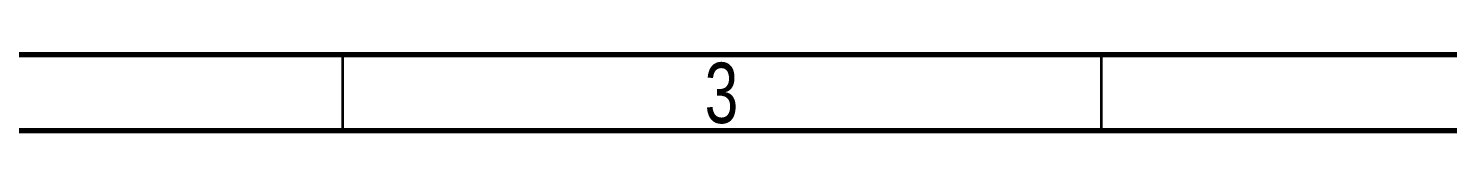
# Model space of a CAD drawing. Header units: millimetres. Extents: x 0 to 415, y 0 to 292.
# Drawn here: x 244.3 to 337.8, y 287 to 292 of the extents above; entities that cross this region are included whole.
import ezdxf

# ---------------------------------------------------------------- set-up
doc = ezdxf.new("R2010")
doc.units = ezdxf.units.MM
doc.styles.add('SLDTEXTSTYLE0', font='TXT', dxfattribs={"width": 0.75})

msp = doc.modelspace()

# ---------------------------------------------------------------- linework, layer by layer
at = {"color": 7, "linetype": 'Continuous', "lineweight": 70}
for p, q in [((15, 292), (415, 292)), ((20, 287), (410, 287))]:
    msp.add_line(p, q, dxfattribs=at)
at = {"color": 7, "linetype": 'Continuous', "lineweight": 35}
for p, q in [((265, 287), (265, 292)), ((315, 287), (315, 292))]:
    msp.add_line(p, q, dxfattribs=at)

# ---------------------------------------------------------------- texts
at = {"color": 7, "linetype": 'Continuous', "lineweight": 0, "insert": (289.96004, 291.4595), "char_height": 3.96875, "attachment_point": 2, "style": 'SLDTEXTSTYLE0'}
msp.add_mtext('3', dxfattribs=at)

doc.saveas('drawing.dxf')
